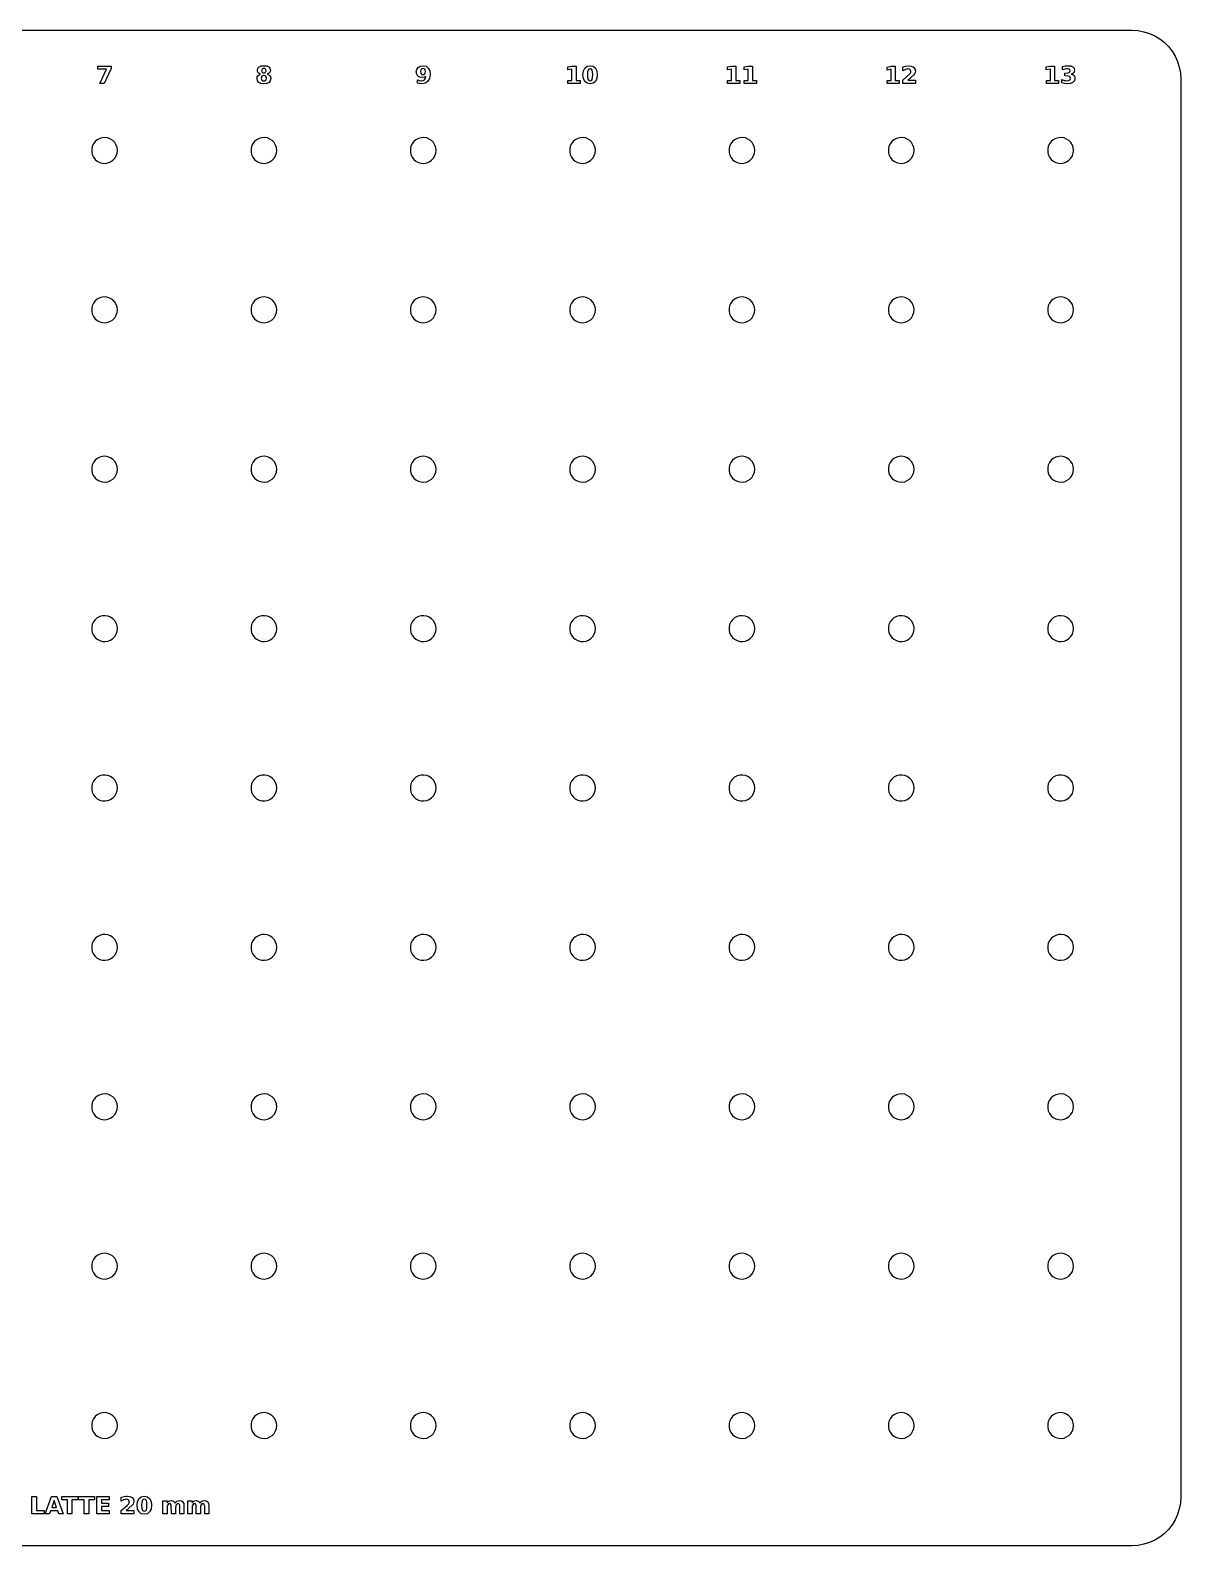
# Model space of a CAD drawing. Header units: millimetres. Extents: x -145 to 145, y -95 to 95.
# Drawn here: x 0.7 to 145.1, y -95.1 to 95.1 of the extents above; entities that cross this region are included whole.
import ezdxf

# ---------------------------------------------------------------- set-up
doc = ezdxf.new("R2010")
doc.units = ezdxf.units.MM
doc.layers.add('CUT', color=1, linetype='Continuous')
doc.layers.add('ENGRAVE', color=5, linetype='Continuous')

msp = doc.modelspace()

# ---------------------------------------------------------------- linework, layer by layer
at = {"layer": 'CUT'}
msp.add_lwpolyline([(-139.0023, 95.075), (139.0023, 95.075), (139.7323, 95.0308), (140.4539, 94.8986), (141.1543, 94.6804), (141.8233, 94.3793), (142.4511, 93.9997), (143.0286, 93.5473), (143.5473, 93.0286), (143.9997, 92.4511), (144.3793, 91.8233), (144.6804, 91.1543), (144.8986, 90.4539), (145.0308, 89.7323), (145.075, 89.0023), (145.075, -89.0023), (145.0308, -89.7323), (144.8986, -90.4539), (144.6804, -91.1543), (144.3793, -91.8233), (143.9997, -92.4511), (143.5473, -93.0286), (143.0286, -93.5473), (142.4511, -93.9997), (141.8233, -94.3793), (141.1543, -94.6804), (140.4539, -94.8986), (139.7323, -95.0308), (139.0023, -95.075), (-139.0023, -95.075)], dxfattribs=at)
for points in [[(11.2933, 79.0169), (11.4744, 79.3179), (11.5866, 79.6508), (11.6246, 80), (11.5866, 80.3492), (11.4744, 80.6821), (11.2933, 80.9831), (11.0517, 81.2382), (10.761, 81.4353), (10.4346, 81.5653), (10.088, 81.6222), (9.7372, 81.6032), (9.3987, 81.5092), (9.0883, 81.3446), (8.8206, 81.1172), (8.608, 80.8375), (8.4605, 80.5187), (8.385, 80.1756), (8.385, 79.8244), (8.4605, 79.4813), (8.608, 79.1625), (8.8206, 78.8828), (9.0883, 78.6554), (9.3987, 78.4908), (9.7372, 78.3968), (10.088, 78.3778), (10.4346, 78.4347), (10.761, 78.5647), (11.0517, 78.7618)], [(28.608, 79.1625), (28.8206, 78.8828), (29.0883, 78.6554), (29.3987, 78.4908), (29.7372, 78.3968), (30.088, 78.3778), (30.4346, 78.4347), (30.761, 78.5647), (31.0517, 78.7618), (31.2933, 79.0169), (31.4744, 79.3179), (31.5866, 79.6508), (31.6246, 80), (31.5866, 80.3492), (31.4744, 80.6821), (31.2933, 80.9831), (31.0517, 81.2382), (30.761, 81.4353), (30.4346, 81.5653), (30.088, 81.6222), (29.7372, 81.6032), (29.3987, 81.5092), (29.0883, 81.3446), (28.8206, 81.1172), (28.608, 80.8375), (28.4605, 80.5187), (28.385, 80.1756), (28.385, 79.8244), (28.4605, 79.4813)], [(49.7372, 81.6032), (49.3987, 81.5092), (49.0883, 81.3446), (48.8206, 81.1172), (48.608, 80.8375), (48.4605, 80.5187), (48.385, 80.1756), (48.385, 79.8244), (48.4605, 79.4813), (48.608, 79.1625), (48.8206, 78.8828), (49.0883, 78.6554), (49.3987, 78.4908), (49.7372, 78.3968), (50.088, 78.3778), (50.4346, 78.4347), (50.761, 78.5647), (51.0517, 78.7618), (51.2933, 79.0169), (51.4744, 79.3179), (51.5866, 79.6508), (51.6246, 80), (51.5866, 80.3492), (51.4744, 80.6821), (51.2933, 80.9831), (51.0517, 81.2382), (50.761, 81.4353), (50.4346, 81.5653), (50.088, 81.6222)], [(71.5866, 79.6508), (71.6246, 80), (71.5866, 80.3492), (71.4744, 80.6821), (71.2933, 80.9831), (71.0517, 81.2382), (70.761, 81.4353), (70.4346, 81.5653), (70.088, 81.6222), (69.7372, 81.6032), (69.3987, 81.5092), (69.0883, 81.3446), (68.8206, 81.1172), (68.608, 80.8375), (68.4605, 80.5187), (68.385, 80.1756), (68.385, 79.8244), (68.4605, 79.4813), (68.608, 79.1625), (68.8206, 78.8828), (69.0883, 78.6554), (69.3987, 78.4908), (69.7372, 78.3968), (70.088, 78.3778), (70.4346, 78.4347), (70.761, 78.5647), (71.0517, 78.7618), (71.2933, 79.0169), (71.4744, 79.3179)], [(89.0883, 78.6554), (89.3987, 78.4908), (89.7372, 78.3968), (90.088, 78.3778), (90.4346, 78.4347), (90.761, 78.5647), (91.0517, 78.7618), (91.2933, 79.0169), (91.4744, 79.3179), (91.5866, 79.6508), (91.6246, 80), (91.5866, 80.3492), (91.4744, 80.6821), (91.2933, 80.9831), (91.0517, 81.2382), (90.761, 81.4353), (90.4346, 81.5653), (90.088, 81.6222), (89.7372, 81.6032), (89.3987, 81.5092), (89.0883, 81.3446), (88.8206, 81.1172), (88.608, 80.8375), (88.4605, 80.5187), (88.385, 80.1756), (88.385, 79.8244), (88.4605, 79.4813), (88.608, 79.1625), (88.8206, 78.8828)], [(109.0883, 81.3446), (108.8206, 81.1172), (108.608, 80.8375), (108.4605, 80.5187), (108.385, 80.1756), (108.385, 79.8244), (108.4605, 79.4813), (108.608, 79.1625), (108.8206, 78.8828), (109.0883, 78.6554), (109.3987, 78.4908), (109.7372, 78.3968), (110.088, 78.3778), (110.4346, 78.4347), (110.761, 78.5647), (111.0517, 78.7618), (111.2933, 79.0169), (111.4744, 79.3179), (111.5866, 79.6508), (111.6246, 80), (111.5866, 80.3492), (111.4744, 80.6821), (111.2933, 80.9831), (111.0517, 81.2382), (110.761, 81.4353), (110.4346, 81.5653), (110.088, 81.6222), (109.7372, 81.6032), (109.3987, 81.5092)], [(131.5866, 80.3492), (131.4744, 80.6821), (131.2933, 80.9831), (131.0517, 81.2382), (130.761, 81.4353), (130.4346, 81.5653), (130.088, 81.6222), (129.7372, 81.6032), (129.3987, 81.5092), (129.0883, 81.3446), (128.8206, 81.1172), (128.608, 80.8375), (128.4605, 80.5187), (128.385, 80.1756), (128.385, 79.8244), (128.4605, 79.4813), (128.608, 79.1625), (128.8206, 78.8828), (129.0883, 78.6554), (129.3987, 78.4908), (129.7372, 78.3968), (130.088, 78.3778), (130.4346, 78.4347), (130.761, 78.5647), (131.0517, 78.7618), (131.2933, 79.0169), (131.4744, 79.3179), (131.5866, 79.6508), (131.6246, 80)], [(11.4744, 59.3179), (11.5866, 59.6508), (11.6246, 60), (11.5866, 60.3492), (11.4744, 60.6821), (11.2933, 60.9831), (11.0517, 61.2382), (10.761, 61.4353), (10.4346, 61.5653), (10.088, 61.6222), (9.7372, 61.6032), (9.3987, 61.5092), (9.0883, 61.3446), (8.8206, 61.1172), (8.608, 60.8375), (8.4605, 60.5187), (8.385, 60.1756), (8.385, 59.8244), (8.4605, 59.4813), (8.608, 59.1625), (8.8206, 58.8828), (9.0883, 58.6554), (9.3987, 58.4908), (9.7372, 58.3968), (10.088, 58.3778), (10.4346, 58.4347), (10.761, 58.5647), (11.0517, 58.7618), (11.2933, 59.0169)], [(28.8206, 58.8828), (29.0883, 58.6554), (29.3987, 58.4908), (29.7372, 58.3968), (30.088, 58.3778), (30.4346, 58.4347), (30.761, 58.5647), (31.0517, 58.7618), (31.2933, 59.0169), (31.4744, 59.3179), (31.5866, 59.6508), (31.6246, 60), (31.5866, 60.3492), (31.4744, 60.6821), (31.2933, 60.9831), (31.0517, 61.2382), (30.761, 61.4353), (30.4346, 61.5653), (30.088, 61.6222), (29.7372, 61.6032), (29.3987, 61.5092), (29.0883, 61.3446), (28.8206, 61.1172), (28.608, 60.8375), (28.4605, 60.5187), (28.385, 60.1756), (28.385, 59.8244), (28.4605, 59.4813), (28.608, 59.1625)], [(49.3987, 61.5092), (49.0883, 61.3446), (48.8206, 61.1172), (48.608, 60.8375), (48.4605, 60.5187), (48.385, 60.1756), (48.385, 59.8244), (48.4605, 59.4813), (48.608, 59.1625), (48.8206, 58.8828), (49.0883, 58.6554), (49.3987, 58.4908), (49.7372, 58.3968), (50.088, 58.3778), (50.4346, 58.4347), (50.761, 58.5647), (51.0517, 58.7618), (51.2933, 59.0169), (51.4744, 59.3179), (51.5866, 59.6508), (51.6246, 60), (51.5866, 60.3492), (51.4744, 60.6821), (51.2933, 60.9831), (51.0517, 61.2382), (50.761, 61.4353), (50.4346, 61.5653), (50.088, 61.6222), (49.7372, 61.6032)], [(71.6246, 60), (71.5866, 60.3492), (71.4744, 60.6821), (71.2933, 60.9831), (71.0517, 61.2382), (70.761, 61.4353), (70.4346, 61.5653), (70.088, 61.6222), (69.7372, 61.6032), (69.3987, 61.5092), (69.0883, 61.3446), (68.8206, 61.1172), (68.608, 60.8375), (68.4605, 60.5187), (68.385, 60.1756), (68.385, 59.8244), (68.4605, 59.4813), (68.608, 59.1625), (68.8206, 58.8828), (69.0883, 58.6554), (69.3987, 58.4908), (69.7372, 58.3968), (70.088, 58.3778), (70.4346, 58.4347), (70.761, 58.5647), (71.0517, 58.7618), (71.2933, 59.0169), (71.4744, 59.3179), (71.5866, 59.6508)], [(89.3987, 58.4908), (89.7372, 58.3968), (90.088, 58.3778), (90.4346, 58.4347), (90.761, 58.5647), (91.0517, 58.7618), (91.2933, 59.0169), (91.4744, 59.3179), (91.5866, 59.6508), (91.6246, 60), (91.5866, 60.3492), (91.4744, 60.6821), (91.2933, 60.9831), (91.0517, 61.2382), (90.761, 61.4353), (90.4346, 61.5653), (90.088, 61.6222), (89.7372, 61.6032), (89.3987, 61.5092), (89.0883, 61.3446), (88.8206, 61.1172), (88.608, 60.8375), (88.4605, 60.5187), (88.385, 60.1756), (88.385, 59.8244), (88.4605, 59.4813), (88.608, 59.1625), (88.8206, 58.8828), (89.0883, 58.6554)], [(108.8206, 61.1172), (108.608, 60.8375), (108.4605, 60.5187), (108.385, 60.1756), (108.385, 59.8244), (108.4605, 59.4813), (108.608, 59.1625), (108.8206, 58.8828), (109.0883, 58.6554), (109.3987, 58.4908), (109.7372, 58.3968), (110.088, 58.3778), (110.4346, 58.4347), (110.761, 58.5647), (111.0517, 58.7618), (111.2933, 59.0169), (111.4744, 59.3179), (111.5866, 59.6508), (111.6246, 60), (111.5866, 60.3492), (111.4744, 60.6821), (111.2933, 60.9831), (111.0517, 61.2382), (110.761, 61.4353), (110.4346, 61.5653), (110.088, 61.6222), (109.7372, 61.6032), (109.3987, 61.5092), (109.0883, 61.3446)], [(131.4744, 60.6821), (131.2933, 60.9831), (131.0517, 61.2382), (130.761, 61.4353), (130.4346, 61.5653), (130.088, 61.6222), (129.7372, 61.6032), (129.3987, 61.5092), (129.0883, 61.3446), (128.8206, 61.1172), (128.608, 60.8375), (128.4605, 60.5187), (128.385, 60.1756), (128.385, 59.8244), (128.4605, 59.4813), (128.608, 59.1625), (128.8206, 58.8828), (129.0883, 58.6554), (129.3987, 58.4908), (129.7372, 58.3968), (130.088, 58.3778), (130.4346, 58.4347), (130.761, 58.5647), (131.0517, 58.7618), (131.2933, 59.0169), (131.4744, 59.3179), (131.5866, 59.6508), (131.6246, 60), (131.5866, 60.3492)], [(11.5866, 39.6508), (11.6246, 40), (11.5866, 40.3492), (11.4744, 40.6821), (11.2933, 40.9831), (11.0517, 41.2382), (10.761, 41.4353), (10.4346, 41.5653), (10.088, 41.6222), (9.7372, 41.6032), (9.3987, 41.5092), (9.0883, 41.3446), (8.8206, 41.1172), (8.608, 40.8375), (8.4605, 40.5187), (8.385, 40.1756), (8.385, 39.8244), (8.4605, 39.4813), (8.608, 39.1625), (8.8206, 38.8828), (9.0883, 38.6554), (9.3987, 38.4908), (9.7372, 38.3968), (10.088, 38.3778), (10.4346, 38.4347), (10.761, 38.5647), (11.0517, 38.7618), (11.2933, 39.0169), (11.4744, 39.3179)], [(29.0883, 38.6554), (29.3987, 38.4908), (29.7372, 38.3968), (30.088, 38.3778), (30.4346, 38.4347), (30.761, 38.5647), (31.0517, 38.7618), (31.2933, 39.0169), (31.4744, 39.3179), (31.5866, 39.6508), (31.6246, 40), (31.5866, 40.3492), (31.4744, 40.6821), (31.2933, 40.9831), (31.0517, 41.2382), (30.761, 41.4353), (30.4346, 41.5653), (30.088, 41.6222), (29.7372, 41.6032), (29.3987, 41.5092), (29.0883, 41.3446), (28.8206, 41.1172), (28.608, 40.8375), (28.4605, 40.5187), (28.385, 40.1756), (28.385, 39.8244), (28.4605, 39.4813), (28.608, 39.1625), (28.8206, 38.8828)], [(49.0883, 41.3446), (48.8206, 41.1172), (48.608, 40.8375), (48.4605, 40.5187), (48.385, 40.1756), (48.385, 39.8244), (48.4605, 39.4813), (48.608, 39.1625), (48.8206, 38.8828), (49.0883, 38.6554), (49.3987, 38.4908), (49.7372, 38.3968), (50.088, 38.3778), (50.4346, 38.4347), (50.761, 38.5647), (51.0517, 38.7618), (51.2933, 39.0169), (51.4744, 39.3179), (51.5866, 39.6508), (51.6246, 40), (51.5866, 40.3492), (51.4744, 40.6821), (51.2933, 40.9831), (51.0517, 41.2382), (50.761, 41.4353), (50.4346, 41.5653), (50.088, 41.6222), (49.7372, 41.6032), (49.3987, 41.5092)], [(71.5866, 40.3492), (71.4744, 40.6821), (71.2933, 40.9831), (71.0517, 41.2382), (70.761, 41.4353), (70.4346, 41.5653), (70.088, 41.6222), (69.7372, 41.6032), (69.3987, 41.5092), (69.0883, 41.3446), (68.8206, 41.1172), (68.608, 40.8375), (68.4605, 40.5187), (68.385, 40.1756), (68.385, 39.8244), (68.4605, 39.4813), (68.608, 39.1625), (68.8206, 38.8828), (69.0883, 38.6554), (69.3987, 38.4908), (69.7372, 38.3968), (70.088, 38.3778), (70.4346, 38.4347), (70.761, 38.5647), (71.0517, 38.7618), (71.2933, 39.0169), (71.4744, 39.3179), (71.5866, 39.6508), (71.6246, 40)], [(89.7372, 38.3968), (90.088, 38.3778), (90.4346, 38.4347), (90.761, 38.5647), (91.0517, 38.7618), (91.2933, 39.0169), (91.4744, 39.3179), (91.5866, 39.6508), (91.6246, 40), (91.5866, 40.3492), (91.4744, 40.6821), (91.2933, 40.9831), (91.0517, 41.2382), (90.761, 41.4353), (90.4346, 41.5653), (90.088, 41.6222), (89.7372, 41.6032), (89.3987, 41.5092), (89.0883, 41.3446), (88.8206, 41.1172), (88.608, 40.8375), (88.4605, 40.5187), (88.385, 40.1756), (88.385, 39.8244), (88.4605, 39.4813), (88.608, 39.1625), (88.8206, 38.8828), (89.0883, 38.6554), (89.3987, 38.4908)], [(108.608, 40.8375), (108.4605, 40.5187), (108.385, 40.1756), (108.385, 39.8244), (108.4605, 39.4813), (108.608, 39.1625), (108.8206, 38.8828), (109.0883, 38.6554), (109.3987, 38.4908), (109.7372, 38.3968), (110.088, 38.3778), (110.4346, 38.4347), (110.761, 38.5647), (111.0517, 38.7618), (111.2933, 39.0169), (111.4744, 39.3179), (111.5866, 39.6508), (111.6246, 40), (111.5866, 40.3492), (111.4744, 40.6821), (111.2933, 40.9831), (111.0517, 41.2382), (110.761, 41.4353), (110.4346, 41.5653), (110.088, 41.6222), (109.7372, 41.6032), (109.3987, 41.5092), (109.0883, 41.3446), (108.8206, 41.1172)], [(131.2933, 40.9831), (131.0517, 41.2382), (130.761, 41.4353), (130.4346, 41.5653), (130.088, 41.6222), (129.7372, 41.6032), (129.3987, 41.5092), (129.0883, 41.3446), (128.8206, 41.1172), (128.608, 40.8375), (128.4605, 40.5187), (128.385, 40.1756), (128.385, 39.8244), (128.4605, 39.4813), (128.608, 39.1625), (128.8206, 38.8828), (129.0883, 38.6554), (129.3987, 38.4908), (129.7372, 38.3968), (130.088, 38.3778), (130.4346, 38.4347), (130.761, 38.5647), (131.0517, 38.7618), (131.2933, 39.0169), (131.4744, 39.3179), (131.5866, 39.6508), (131.6246, 40), (131.5866, 40.3492), (131.4744, 40.6821)], [(11.6246, 20), (11.5866, 20.3492), (11.4744, 20.6821), (11.2933, 20.9831), (11.0517, 21.2382), (10.761, 21.4353), (10.4346, 21.5653), (10.088, 21.6222), (9.7372, 21.6032), (9.3987, 21.5092), (9.0883, 21.3446), (8.8206, 21.1172), (8.608, 20.8375), (8.4605, 20.5187), (8.385, 20.1756), (8.385, 19.8244), (8.4605, 19.4813), (8.608, 19.1625), (8.8206, 18.8828), (9.0883, 18.6554), (9.3987, 18.4908), (9.7372, 18.3968), (10.088, 18.3778), (10.4346, 18.4347), (10.761, 18.5647), (11.0517, 18.7618), (11.2933, 19.0169), (11.4744, 19.3179), (11.5866, 19.6508)], [(29.3987, 18.4908), (29.7372, 18.3968), (30.088, 18.3778), (30.4346, 18.4347), (30.761, 18.5647), (31.0517, 18.7618), (31.2933, 19.0169), (31.4744, 19.3179), (31.5866, 19.6508), (31.6246, 20), (31.5866, 20.3492), (31.4744, 20.6821), (31.2933, 20.9831), (31.0517, 21.2382), (30.761, 21.4353), (30.4346, 21.5653), (30.088, 21.6222), (29.7372, 21.6032), (29.3987, 21.5092), (29.0883, 21.3446), (28.8206, 21.1172), (28.608, 20.8375), (28.4605, 20.5187), (28.385, 20.1756), (28.385, 19.8244), (28.4605, 19.4813), (28.608, 19.1625), (28.8206, 18.8828), (29.0883, 18.6554)], [(48.8206, 21.1172), (48.608, 20.8375), (48.4605, 20.5187), (48.385, 20.1756), (48.385, 19.8244), (48.4605, 19.4813), (48.608, 19.1625), (48.8206, 18.8828), (49.0883, 18.6554), (49.3987, 18.4908), (49.7372, 18.3968), (50.088, 18.3778), (50.4346, 18.4347), (50.761, 18.5647), (51.0517, 18.7618), (51.2933, 19.0169), (51.4744, 19.3179), (51.5866, 19.6508), (51.6246, 20), (51.5866, 20.3492), (51.4744, 20.6821), (51.2933, 20.9831), (51.0517, 21.2382), (50.761, 21.4353), (50.4346, 21.5653), (50.088, 21.6222), (49.7372, 21.6032), (49.3987, 21.5092), (49.0883, 21.3446)], [(71.4744, 20.6821), (71.2933, 20.9831), (71.0517, 21.2382), (70.761, 21.4353), (70.4346, 21.5653), (70.088, 21.6222), (69.7372, 21.6032), (69.3987, 21.5092), (69.0883, 21.3446), (68.8206, 21.1172), (68.608, 20.8375), (68.4605, 20.5187), (68.385, 20.1756), (68.385, 19.8244), (68.4605, 19.4813), (68.608, 19.1625), (68.8206, 18.8828), (69.0883, 18.6554), (69.3987, 18.4908), (69.7372, 18.3968), (70.088, 18.3778), (70.4346, 18.4347), (70.761, 18.5647), (71.0517, 18.7618), (71.2933, 19.0169), (71.4744, 19.3179), (71.5866, 19.6508), (71.6246, 20), (71.5866, 20.3492)], [(90.088, 18.3778), (90.4346, 18.4347), (90.761, 18.5647), (91.0517, 18.7618), (91.2933, 19.0169), (91.4744, 19.3179), (91.5866, 19.6508), (91.6246, 20), (91.5866, 20.3492), (91.4744, 20.6821), (91.2933, 20.9831), (91.0517, 21.2382), (90.761, 21.4353), (90.4346, 21.5653), (90.088, 21.6222), (89.7372, 21.6032), (89.3987, 21.5092), (89.0883, 21.3446), (88.8206, 21.1172), (88.608, 20.8375), (88.4605, 20.5187), (88.385, 20.1756), (88.385, 19.8244), (88.4605, 19.4813), (88.608, 19.1625), (88.8206, 18.8828), (89.0883, 18.6554), (89.3987, 18.4908), (89.7372, 18.3968)], [(108.4605, 20.5187), (108.385, 20.1756), (108.385, 19.8244), (108.4605, 19.4813), (108.608, 19.1625), (108.8206, 18.8828), (109.0883, 18.6554), (109.3987, 18.4908), (109.7372, 18.3968), (110.088, 18.3778), (110.4346, 18.4347), (110.761, 18.5647), (111.0517, 18.7618), (111.2933, 19.0169), (111.4744, 19.3179), (111.5866, 19.6508), (111.6246, 20), (111.5866, 20.3492), (111.4744, 20.6821), (111.2933, 20.9831), (111.0517, 21.2382), (110.761, 21.4353), (110.4346, 21.5653), (110.088, 21.6222), (109.7372, 21.6032), (109.3987, 21.5092), (109.0883, 21.3446), (108.8206, 21.1172), (108.608, 20.8375)], [(131.0517, 21.2382), (130.761, 21.4353), (130.4346, 21.5653), (130.088, 21.6222), (129.7372, 21.6032), (129.3987, 21.5092), (129.0883, 21.3446), (128.8206, 21.1172), (128.608, 20.8375), (128.4605, 20.5187), (128.385, 20.1756), (128.385, 19.8244), (128.4605, 19.4813), (128.608, 19.1625), (128.8206, 18.8828), (129.0883, 18.6554), (129.3987, 18.4908), (129.7372, 18.3968), (130.088, 18.3778), (130.4346, 18.4347), (130.761, 18.5647), (131.0517, 18.7618), (131.2933, 19.0169), (131.4744, 19.3179), (131.5866, 19.6508), (131.6246, 20), (131.5866, 20.3492), (131.4744, 20.6821), (131.2933, 20.9831)], [(11.5866, 0.3492), (11.4744, 0.6821), (11.2933, 0.9831), (11.0517, 1.2382), (10.761, 1.4353), (10.4346, 1.5653), (10.088, 1.6222), (9.7372, 1.6032), (9.3987, 1.5092), (9.0883, 1.3446), (8.8206, 1.1172), (8.608, 0.8375), (8.4605, 0.5187), (8.385, 0.1756), (8.385, -0.1756), (8.4605, -0.5187), (8.608, -0.8375), (8.8206, -1.1172), (9.0883, -1.3446), (9.3987, -1.5092), (9.7372, -1.6032), (10.088, -1.6222), (10.4346, -1.5653), (10.761, -1.4353), (11.0517, -1.2382), (11.2933, -0.9831), (11.4744, -0.6821), (11.5866, -0.3492), (11.6246, 0)], [(29.7372, -1.6032), (30.088, -1.6222), (30.4346, -1.5653), (30.761, -1.4353), (31.0517, -1.2382), (31.2933, -0.9831), (31.4744, -0.6821), (31.5866, -0.3492), (31.6246, 0), (31.5866, 0.3492), (31.4744, 0.6821), (31.2933, 0.9831), (31.0517, 1.2382), (30.761, 1.4353), (30.4346, 1.5653), (30.088, 1.6222), (29.7372, 1.6032), (29.3987, 1.5092), (29.0883, 1.3446), (28.8206, 1.1172), (28.608, 0.8375), (28.4605, 0.5187), (28.385, 0.1756), (28.385, -0.1756), (28.4605, -0.5187), (28.608, -0.8375), (28.8206, -1.1172), (29.0883, -1.3446), (29.3987, -1.5092)], [(48.608, 0.8375), (48.4605, 0.5187), (48.385, 0.1756), (48.385, -0.1756), (48.4605, -0.5187), (48.608, -0.8375), (48.8206, -1.1172), (49.0883, -1.3446), (49.3987, -1.5092), (49.7372, -1.6032), (50.088, -1.6222), (50.4346, -1.5653), (50.761, -1.4353), (51.0517, -1.2382), (51.2933, -0.9831), (51.4744, -0.6821), (51.5866, -0.3492), (51.6246, 0), (51.5866, 0.3492), (51.4744, 0.6821), (51.2933, 0.9831), (51.0517, 1.2382), (50.761, 1.4353), (50.4346, 1.5653), (50.088, 1.6222), (49.7372, 1.6032), (49.3987, 1.5092), (49.0883, 1.3446), (48.8206, 1.1172)], [(71.2933, 0.9831), (71.0517, 1.2382), (70.761, 1.4353), (70.4346, 1.5653), (70.088, 1.6222), (69.7372, 1.6032), (69.3987, 1.5092), (69.0883, 1.3446), (68.8206, 1.1172), (68.608, 0.8375), (68.4605, 0.5187), (68.385, 0.1756), (68.385, -0.1756), (68.4605, -0.5187), (68.608, -0.8375), (68.8206, -1.1172), (69.0883, -1.3446), (69.3987, -1.5092), (69.7372, -1.6032), (70.088, -1.6222), (70.4346, -1.5653), (70.761, -1.4353), (71.0517, -1.2382), (71.2933, -0.9831), (71.4744, -0.6821), (71.5866, -0.3492), (71.6246, 0), (71.5866, 0.3492), (71.4744, 0.6821)], [(90.4346, -1.5653), (90.761, -1.4353), (91.0517, -1.2382), (91.2933, -0.9831), (91.4744, -0.6821), (91.5866, -0.3492), (91.6246, 0), (91.5866, 0.3492), (91.4744, 0.6821), (91.2933, 0.9831), (91.0517, 1.2382), (90.761, 1.4353), (90.4346, 1.5653), (90.088, 1.6222), (89.7372, 1.6032), (89.3987, 1.5092), (89.0883, 1.3446), (88.8206, 1.1172), (88.608, 0.8375), (88.4605, 0.5187), (88.385, 0.1756), (88.385, -0.1756), (88.4605, -0.5187), (88.608, -0.8375), (88.8206, -1.1172), (89.0883, -1.3446), (89.3987, -1.5092), (89.7372, -1.6032), (90.088, -1.6222)], [(108.385, 0.1756), (108.385, -0.1756), (108.4605, -0.5187), (108.608, -0.8375), (108.8206, -1.1172), (109.0883, -1.3446), (109.3987, -1.5092), (109.7372, -1.6032), (110.088, -1.6222), (110.4346, -1.5653), (110.761, -1.4353), (111.0517, -1.2382), (111.2933, -0.9831), (111.4744, -0.6821), (111.5866, -0.3492), (111.6246, 0), (111.5866, 0.3492), (111.4744, 0.6821), (111.2933, 0.9831), (111.0517, 1.2382), (110.761, 1.4353), (110.4346, 1.5653), (110.088, 1.6222), (109.7372, 1.6032), (109.3987, 1.5092), (109.0883, 1.3446), (108.8206, 1.1172), (108.608, 0.8375), (108.4605, 0.5187)], [(130.761, 1.4353), (130.4346, 1.5653), (130.088, 1.6222), (129.7372, 1.6032), (129.3987, 1.5092), (129.0883, 1.3446), (128.8206, 1.1172), (128.608, 0.8375), (128.4605, 0.5187), (128.385, 0.1756), (128.385, -0.1756), (128.4605, -0.5187), (128.608, -0.8375), (128.8206, -1.1172), (129.0883, -1.3446), (129.3987, -1.5092), (129.7372, -1.6032), (130.088, -1.6222), (130.4346, -1.5653), (130.761, -1.4353), (131.0517, -1.2382), (131.2933, -0.9831), (131.4744, -0.6821), (131.5866, -0.3492), (131.6246, 0), (131.5866, 0.3492), (131.4744, 0.6821), (131.2933, 0.9831), (131.0517, 1.2382)], [(11.4744, -19.3179), (11.2933, -19.0169), (11.0517, -18.7618), (10.761, -18.5647), (10.4346, -18.4347), (10.088, -18.3778), (9.7372, -18.3968), (9.3987, -18.4908), (9.0883, -18.6554), (8.8206, -18.8828), (8.608, -19.1625), (8.4605, -19.4813), (8.385, -19.8244), (8.385, -20.1756), (8.4605, -20.5187), (8.608, -20.8375), (8.8206, -21.1172), (9.0883, -21.3446), (9.3987, -21.5092), (9.7372, -21.6032), (10.088, -21.6222), (10.4346, -21.5653), (10.761, -21.4353), (11.0517, -21.2382), (11.2933, -20.9831), (11.4744, -20.6821), (11.5866, -20.3492), (11.6246, -20), (11.5866, -19.6508)], [(30.088, -21.6222), (30.4346, -21.5653), (30.761, -21.4353), (31.0517, -21.2382), (31.2933, -20.9831), (31.4744, -20.6821), (31.5866, -20.3492), (31.6246, -20), (31.5866, -19.6508), (31.4744, -19.3179), (31.2933, -19.0169), (31.0517, -18.7618), (30.761, -18.5647), (30.4346, -18.4347), (30.088, -18.3778), (29.7372, -18.3968), (29.3987, -18.4908), (29.0883, -18.6554), (28.8206, -18.8828), (28.608, -19.1625), (28.4605, -19.4813), (28.385, -19.8244), (28.385, -20.1756), (28.4605, -20.5187), (28.608, -20.8375), (28.8206, -21.1172), (29.0883, -21.3446), (29.3987, -21.5092), (29.7372, -21.6032)], [(48.4605, -19.4813), (48.385, -19.8244), (48.385, -20.1756), (48.4605, -20.5187), (48.608, -20.8375), (48.8206, -21.1172), (49.0883, -21.3446), (49.3987, -21.5092), (49.7372, -21.6032), (50.088, -21.6222), (50.4346, -21.5653), (50.761, -21.4353), (51.0517, -21.2382), (51.2933, -20.9831), (51.4744, -20.6821), (51.5866, -20.3492), (51.6246, -20), (51.5866, -19.6508), (51.4744, -19.3179), (51.2933, -19.0169), (51.0517, -18.7618), (50.761, -18.5647), (50.4346, -18.4347), (50.088, -18.3778), (49.7372, -18.3968), (49.3987, -18.4908), (49.0883, -18.6554), (48.8206, -18.8828), (48.608, -19.1625)], [(71.0517, -18.7618), (70.761, -18.5647), (70.4346, -18.4347), (70.088, -18.3778), (69.7372, -18.3968), (69.3987, -18.4908), (69.0883, -18.6554), (68.8206, -18.8828), (68.608, -19.1625), (68.4605, -19.4813), (68.385, -19.8244), (68.385, -20.1756), (68.4605, -20.5187), (68.608, -20.8375), (68.8206, -21.1172), (69.0883, -21.3446), (69.3987, -21.5092), (69.7372, -21.6032), (70.088, -21.6222), (70.4346, -21.5653), (70.761, -21.4353), (71.0517, -21.2382), (71.2933, -20.9831), (71.4744, -20.6821), (71.5866, -20.3492), (71.6246, -20), (71.5866, -19.6508), (71.4744, -19.3179), (71.2933, -19.0169)], [(90.761, -21.4353), (91.0517, -21.2382), (91.2933, -20.9831), (91.4744, -20.6821), (91.5866, -20.3492), (91.6246, -20), (91.5866, -19.6508), (91.4744, -19.3179), (91.2933, -19.0169), (91.0517, -18.7618), (90.761, -18.5647), (90.4346, -18.4347), (90.088, -18.3778), (89.7372, -18.3968), (89.3987, -18.4908), (89.0883, -18.6554), (88.8206, -18.8828), (88.608, -19.1625), (88.4605, -19.4813), (88.385, -19.8244), (88.385, -20.1756), (88.4605, -20.5187), (88.608, -20.8375), (88.8206, -21.1172), (89.0883, -21.3446), (89.3987, -21.5092), (89.7372, -21.6032), (90.088, -21.6222), (90.4346, -21.5653)], [(108.385, -20.1756), (108.4605, -20.5187), (108.608, -20.8375), (108.8206, -21.1172), (109.0883, -21.3446), (109.3987, -21.5092), (109.7372, -21.6032), (110.088, -21.6222), (110.4346, -21.5653), (110.761, -21.4353), (111.0517, -21.2382), (111.2933, -20.9831), (111.4744, -20.6821), (111.5866, -20.3492), (111.6246, -20), (111.5866, -19.6508), (111.4744, -19.3179), (111.2933, -19.0169), (111.0517, -18.7618), (110.761, -18.5647), (110.4346, -18.4347), (110.088, -18.3778), (109.7372, -18.3968), (109.3987, -18.4908), (109.0883, -18.6554), (108.8206, -18.8828), (108.608, -19.1625), (108.4605, -19.4813), (108.385, -19.8244)], [(130.4346, -18.4347), (130.088, -18.3778), (129.7372, -18.3968), (129.3987, -18.4908), (129.0883, -18.6554), (128.8206, -18.8828), (128.608, -19.1625), (128.4605, -19.4813), (128.385, -19.8244), (128.385, -20.1756), (128.4605, -20.5187), (128.608, -20.8375), (128.8206, -21.1172), (129.0883, -21.3446), (129.3987, -21.5092), (129.7372, -21.6032), (130.088, -21.6222), (130.4346, -21.5653), (130.761, -21.4353), (131.0517, -21.2382), (131.2933, -20.9831), (131.4744, -20.6821), (131.5866, -20.3492), (131.6246, -20), (131.5866, -19.6508), (131.4744, -19.3179), (131.2933, -19.0169), (131.0517, -18.7618), (130.761, -18.5647)], [(11.2933, -39.0169), (11.0517, -38.7618), (10.761, -38.5647), (10.4346, -38.4347), (10.088, -38.3778), (9.7372, -38.3968), (9.3987, -38.4908), (9.0883, -38.6554), (8.8206, -38.8828), (8.608, -39.1625), (8.4605, -39.4813), (8.385, -39.8244), (8.385, -40.1756), (8.4605, -40.5187), (8.608, -40.8375), (8.8206, -41.1172), (9.0883, -41.3446), (9.3987, -41.5092), (9.7372, -41.6032), (10.088, -41.6222), (10.4346, -41.5653), (10.761, -41.4353), (11.0517, -41.2382), (11.2933, -40.9831), (11.4744, -40.6821), (11.5866, -40.3492), (11.6246, -40), (11.5866, -39.6508), (11.4744, -39.3179)], [(30.4346, -41.5653), (30.761, -41.4353), (31.0517, -41.2382), (31.2933, -40.9831), (31.4744, -40.6821), (31.5866, -40.3492), (31.6246, -40), (31.5866, -39.6508), (31.4744, -39.3179), (31.2933, -39.0169), (31.0517, -38.7618), (30.761, -38.5647), (30.4346, -38.4347), (30.088, -38.3778), (29.7372, -38.3968), (29.3987, -38.4908), (29.0883, -38.6554), (28.8206, -38.8828), (28.608, -39.1625), (28.4605, -39.4813), (28.385, -39.8244), (28.385, -40.1756), (28.4605, -40.5187), (28.608, -40.8375), (28.8206, -41.1172), (29.0883, -41.3446), (29.3987, -41.5092), (29.7372, -41.6032), (30.088, -41.6222)], [(48.385, -39.8244), (48.385, -40.1756), (48.4605, -40.5187), (48.608, -40.8375), (48.8206, -41.1172), (49.0883, -41.3446), (49.3987, -41.5092), (49.7372, -41.6032), (50.088, -41.6222), (50.4346, -41.5653), (50.761, -41.4353), (51.0517, -41.2382), (51.2933, -40.9831), (51.4744, -40.6821), (51.5866, -40.3492), (51.6246, -40), (51.5866, -39.6508), (51.4744, -39.3179), (51.2933, -39.0169), (51.0517, -38.7618), (50.761, -38.5647), (50.4346, -38.4347), (50.088, -38.3778), (49.7372, -38.3968), (49.3987, -38.4908), (49.0883, -38.6554), (48.8206, -38.8828), (48.608, -39.1625), (48.4605, -39.4813)], [(70.761, -38.5647), (70.4346, -38.4347), (70.088, -38.3778), (69.7372, -38.3968), (69.3987, -38.4908), (69.0883, -38.6554), (68.8206, -38.8828), (68.608, -39.1625), (68.4605, -39.4813), (68.385, -39.8244), (68.385, -40.1756), (68.4605, -40.5187), (68.608, -40.8375), (68.8206, -41.1172), (69.0883, -41.3446), (69.3987, -41.5092), (69.7372, -41.6032), (70.088, -41.6222), (70.4346, -41.5653), (70.761, -41.4353), (71.0517, -41.2382), (71.2933, -40.9831), (71.4744, -40.6821), (71.5866, -40.3492), (71.6246, -40), (71.5866, -39.6508), (71.4744, -39.3179), (71.2933, -39.0169), (71.0517, -38.7618)], [(91.0517, -41.2382), (91.2933, -40.9831), (91.4744, -40.6821), (91.5866, -40.3492), (91.6246, -40), (91.5866, -39.6508), (91.4744, -39.3179), (91.2933, -39.0169), (91.0517, -38.7618), (90.761, -38.5647), (90.4346, -38.4347), (90.088, -38.3778), (89.7372, -38.3968), (89.3987, -38.4908), (89.0883, -38.6554), (88.8206, -38.8828), (88.608, -39.1625), (88.4605, -39.4813), (88.385, -39.8244), (88.385, -40.1756), (88.4605, -40.5187), (88.608, -40.8375), (88.8206, -41.1172), (89.0883, -41.3446), (89.3987, -41.5092), (89.7372, -41.6032), (90.088, -41.6222), (90.4346, -41.5653), (90.761, -41.4353)], [(108.4605, -40.5187), (108.608, -40.8375), (108.8206, -41.1172), (109.0883, -41.3446), (109.3987, -41.5092), (109.7372, -41.6032), (110.088, -41.6222), (110.4346, -41.5653), (110.761, -41.4353), (111.0517, -41.2382), (111.2933, -40.9831), (111.4744, -40.6821), (111.5866, -40.3492), (111.6246, -40), (111.5866, -39.6508), (111.4744, -39.3179), (111.2933, -39.0169), (111.0517, -38.7618), (110.761, -38.5647), (110.4346, -38.4347), (110.088, -38.3778), (109.7372, -38.3968), (109.3987, -38.4908), (109.0883, -38.6554), (108.8206, -38.8828), (108.608, -39.1625), (108.4605, -39.4813), (108.385, -39.8244), (108.385, -40.1756)], [(130.088, -38.3778), (129.7372, -38.3968), (129.3987, -38.4908), (129.0883, -38.6554), (128.8206, -38.8828), (128.608, -39.1625), (128.4605, -39.4813), (128.385, -39.8244), (128.385, -40.1756), (128.4605, -40.5187), (128.608, -40.8375), (128.8206, -41.1172), (129.0883, -41.3446), (129.3987, -41.5092), (129.7372, -41.6032), (130.088, -41.6222), (130.4346, -41.5653), (130.761, -41.4353), (131.0517, -41.2382), (131.2933, -40.9831), (131.4744, -40.6821), (131.5866, -40.3492), (131.6246, -40), (131.5866, -39.6508), (131.4744, -39.3179), (131.2933, -39.0169), (131.0517, -38.7618), (130.761, -38.5647), (130.4346, -38.4347)], [(11.0517, -58.7618), (10.761, -58.5647), (10.4346, -58.4347), (10.088, -58.3778), (9.7372, -58.3968), (9.3987, -58.4908), (9.0883, -58.6554), (8.8206, -58.8828), (8.608, -59.1625), (8.4605, -59.4813), (8.385, -59.8244), (8.385, -60.1756), (8.4605, -60.5187), (8.608, -60.8375), (8.8206, -61.1172), (9.0883, -61.3446), (9.3987, -61.5092), (9.7372, -61.6032), (10.088, -61.6222), (10.4346, -61.5653), (10.761, -61.4353), (11.0517, -61.2382), (11.2933, -60.9831), (11.4744, -60.6821), (11.5866, -60.3492), (11.6246, -60), (11.5866, -59.6508), (11.4744, -59.3179), (11.2933, -59.0169)], [(30.761, -61.4353), (31.0517, -61.2382), (31.2933, -60.9831), (31.4744, -60.6821), (31.5866, -60.3492), (31.6246, -60), (31.5866, -59.6508), (31.4744, -59.3179), (31.2933, -59.0169), (31.0517, -58.7618), (30.761, -58.5647), (30.4346, -58.4347), (30.088, -58.3778), (29.7372, -58.3968), (29.3987, -58.4908), (29.0883, -58.6554), (28.8206, -58.8828), (28.608, -59.1625), (28.4605, -59.4813), (28.385, -59.8244), (28.385, -60.1756), (28.4605, -60.5187), (28.608, -60.8375), (28.8206, -61.1172), (29.0883, -61.3446), (29.3987, -61.5092), (29.7372, -61.6032), (30.088, -61.6222), (30.4346, -61.5653)], [(48.385, -60.1756), (48.4605, -60.5187), (48.608, -60.8375), (48.8206, -61.1172), (49.0883, -61.3446), (49.3987, -61.5092), (49.7372, -61.6032), (50.088, -61.6222), (50.4346, -61.5653), (50.761, -61.4353), (51.0517, -61.2382), (51.2933, -60.9831), (51.4744, -60.6821), (51.5866, -60.3492), (51.6246, -60), (51.5866, -59.6508), (51.4744, -59.3179), (51.2933, -59.0169), (51.0517, -58.7618), (50.761, -58.5647), (50.4346, -58.4347), (50.088, -58.3778), (49.7372, -58.3968), (49.3987, -58.4908), (49.0883, -58.6554), (48.8206, -58.8828), (48.608, -59.1625), (48.4605, -59.4813), (48.385, -59.8244)], [(70.4346, -58.4347), (70.088, -58.3778), (69.7372, -58.3968), (69.3987, -58.4908), (69.0883, -58.6554), (68.8206, -58.8828), (68.608, -59.1625), (68.4605, -59.4813), (68.385, -59.8244), (68.385, -60.1756), (68.4605, -60.5187), (68.608, -60.8375), (68.8206, -61.1172), (69.0883, -61.3446), (69.3987, -61.5092), (69.7372, -61.6032), (70.088, -61.6222), (70.4346, -61.5653), (70.761, -61.4353), (71.0517, -61.2382), (71.2933, -60.9831), (71.4744, -60.6821), (71.5866, -60.3492), (71.6246, -60), (71.5866, -59.6508), (71.4744, -59.3179), (71.2933, -59.0169), (71.0517, -58.7618), (70.761, -58.5647)], [(91.2933, -60.9831), (91.4744, -60.6821), (91.5866, -60.3492), (91.6246, -60), (91.5866, -59.6508), (91.4744, -59.3179), (91.2933, -59.0169), (91.0517, -58.7618), (90.761, -58.5647), (90.4346, -58.4347), (90.088, -58.3778), (89.7372, -58.3968), (89.3987, -58.4908), (89.0883, -58.6554), (88.8206, -58.8828), (88.608, -59.1625), (88.4605, -59.4813), (88.385, -59.8244), (88.385, -60.1756), (88.4605, -60.5187), (88.608, -60.8375), (88.8206, -61.1172), (89.0883, -61.3446), (89.3987, -61.5092), (89.7372, -61.6032), (90.088, -61.6222), (90.4346, -61.5653), (90.761, -61.4353), (91.0517, -61.2382)], [(108.608, -60.8375), (108.8206, -61.1172), (109.0883, -61.3446), (109.3987, -61.5092), (109.7372, -61.6032), (110.088, -61.6222), (110.4346, -61.5653), (110.761, -61.4353), (111.0517, -61.2382), (111.2933, -60.9831), (111.4744, -60.6821), (111.5866, -60.3492), (111.6246, -60), (111.5866, -59.6508), (111.4744, -59.3179), (111.2933, -59.0169), (111.0517, -58.7618), (110.761, -58.5647), (110.4346, -58.4347), (110.088, -58.3778), (109.7372, -58.3968), (109.3987, -58.4908), (109.0883, -58.6554), (108.8206, -58.8828), (108.608, -59.1625), (108.4605, -59.4813), (108.385, -59.8244), (108.385, -60.1756), (108.4605, -60.5187)], [(129.7372, -58.3968), (129.3987, -58.4908), (129.0883, -58.6554), (128.8206, -58.8828), (128.608, -59.1625), (128.4605, -59.4813), (128.385, -59.8244), (128.385, -60.1756), (128.4605, -60.5187), (128.608, -60.8375), (128.8206, -61.1172), (129.0883, -61.3446), (129.3987, -61.5092), (129.7372, -61.6032), (130.088, -61.6222), (130.4346, -61.5653), (130.761, -61.4353), (131.0517, -61.2382), (131.2933, -60.9831), (131.4744, -60.6821), (131.5866, -60.3492), (131.6246, -60), (131.5866, -59.6508), (131.4744, -59.3179), (131.2933, -59.0169), (131.0517, -58.7618), (130.761, -58.5647), (130.4346, -58.4347), (130.088, -58.3778)], [(10.761, -78.5647), (10.4346, -78.4347), (10.088, -78.3778), (9.7372, -78.3968), (9.3987, -78.4908), (9.0883, -78.6554), (8.8206, -78.8828), (8.608, -79.1625), (8.4605, -79.4813), (8.385, -79.8244), (8.385, -80.1756), (8.4605, -80.5187), (8.608, -80.8375), (8.8206, -81.1172), (9.0883, -81.3446), (9.3987, -81.5092), (9.7372, -81.6032), (10.088, -81.6222), (10.4346, -81.5653), (10.761, -81.4353), (11.0517, -81.2382), (11.2933, -80.9831), (11.4744, -80.6821), (11.5866, -80.3492), (11.6246, -80), (11.5866, -79.6508), (11.4744, -79.3179), (11.2933, -79.0169), (11.0517, -78.7618)], [(31.0517, -81.2382), (31.2933, -80.9831), (31.4744, -80.6821), (31.5866, -80.3492), (31.6246, -80), (31.5866, -79.6508), (31.4744, -79.3179), (31.2933, -79.0169), (31.0517, -78.7618), (30.761, -78.5647), (30.4346, -78.4347), (30.088, -78.3778), (29.7372, -78.3968), (29.3987, -78.4908), (29.0883, -78.6554), (28.8206, -78.8828), (28.608, -79.1625), (28.4605, -79.4813), (28.385, -79.8244), (28.385, -80.1756), (28.4605, -80.5187), (28.608, -80.8375), (28.8206, -81.1172), (29.0883, -81.3446), (29.3987, -81.5092), (29.7372, -81.6032), (30.088, -81.6222), (30.4346, -81.5653), (30.761, -81.4353)], [(48.4605, -80.5187), (48.608, -80.8375), (48.8206, -81.1172), (49.0883, -81.3446), (49.3987, -81.5092), (49.7372, -81.6032), (50.088, -81.6222), (50.4346, -81.5653), (50.761, -81.4353), (51.0517, -81.2382), (51.2933, -80.9831), (51.4744, -80.6821), (51.5866, -80.3492), (51.6246, -80), (51.5866, -79.6508), (51.4744, -79.3179), (51.2933, -79.0169), (51.0517, -78.7618), (50.761, -78.5647), (50.4346, -78.4347), (50.088, -78.3778), (49.7372, -78.3968), (49.3987, -78.4908), (49.0883, -78.6554), (48.8206, -78.8828), (48.608, -79.1625), (48.4605, -79.4813), (48.385, -79.8244), (48.385, -80.1756)], [(70.088, -78.3778), (69.7372, -78.3968), (69.3987, -78.4908), (69.0883, -78.6554), (68.8206, -78.8828), (68.608, -79.1625), (68.4605, -79.4813), (68.385, -79.8244), (68.385, -80.1756), (68.4605, -80.5187), (68.608, -80.8375), (68.8206, -81.1172), (69.0883, -81.3446), (69.3987, -81.5092), (69.7372, -81.6032), (70.088, -81.6222), (70.4346, -81.5653), (70.761, -81.4353), (71.0517, -81.2382), (71.2933, -80.9831), (71.4744, -80.6821), (71.5866, -80.3492), (71.6246, -80), (71.5866, -79.6508), (71.4744, -79.3179), (71.2933, -79.0169), (71.0517, -78.7618), (70.761, -78.5647), (70.4346, -78.4347)], [(91.4744, -80.6821), (91.5866, -80.3492), (91.6246, -80), (91.5866, -79.6508), (91.4744, -79.3179), (91.2933, -79.0169), (91.0517, -78.7618), (90.761, -78.5647), (90.4346, -78.4347), (90.088, -78.3778), (89.7372, -78.3968), (89.3987, -78.4908), (89.0883, -78.6554), (88.8206, -78.8828), (88.608, -79.1625), (88.4605, -79.4813), (88.385, -79.8244), (88.385, -80.1756), (88.4605, -80.5187), (88.608, -80.8375), (88.8206, -81.1172), (89.0883, -81.3446), (89.3987, -81.5092), (89.7372, -81.6032), (90.088, -81.6222), (90.4346, -81.5653), (90.761, -81.4353), (91.0517, -81.2382), (91.2933, -80.9831)], [(108.8206, -81.1172), (109.0883, -81.3446), (109.3987, -81.5092), (109.7372, -81.6032), (110.088, -81.6222), (110.4346, -81.5653), (110.761, -81.4353), (111.0517, -81.2382), (111.2933, -80.9831), (111.4744, -80.6821), (111.5866, -80.3492), (111.6246, -80), (111.5866, -79.6508), (111.4744, -79.3179), (111.2933, -79.0169), (111.0517, -78.7618), (110.761, -78.5647), (110.4346, -78.4347), (110.088, -78.3778), (109.7372, -78.3968), (109.3987, -78.4908), (109.0883, -78.6554), (108.8206, -78.8828), (108.608, -79.1625), (108.4605, -79.4813), (108.385, -79.8244), (108.385, -80.1756), (108.4605, -80.5187), (108.608, -80.8375)], [(129.3987, -78.4908), (129.0883, -78.6554), (128.8206, -78.8828), (128.608, -79.1625), (128.4605, -79.4813), (128.385, -79.8244), (128.385, -80.1756), (128.4605, -80.5187), (128.608, -80.8375), (128.8206, -81.1172), (129.0883, -81.3446), (129.3987, -81.5092), (129.7372, -81.6032), (130.088, -81.6222), (130.4346, -81.5653), (130.761, -81.4353), (131.0517, -81.2382), (131.2933, -80.9831), (131.4744, -80.6821), (131.5866, -80.3492), (131.6246, -80), (131.5866, -79.6508), (131.4744, -79.3179), (131.2933, -79.0169), (131.0517, -78.7618), (130.761, -78.5647), (130.4346, -78.4347), (130.088, -78.3778), (129.7372, -78.3968)]]:
    msp.add_lwpolyline(points, close=True, dxfattribs=at)
at = {"layer": 'ENGRAVE'}
for points in [[(10.8241, 90.2758), (9.9714, 88.4064), (9.422, 88.4064), (10.2292, 90.1788), (9.1759, 90.1788), (9.1759, 90.5936), (10.8241, 90.5936)], [(30.7604, 90.3125), (30.8121, 90.0679), (30.7867, 89.8971), (30.7104, 89.7571), (30.5843, 89.6488), (30.4095, 89.5724), (30.6048, 89.4918), (30.7455, 89.3727), (30.8306, 89.2163), (30.859, 89.0235), (30.805, 88.7379), (30.6429, 88.5318), (30.3746, 88.407), (30.0021, 88.3654), (29.6282, 88.407), (29.3585, 88.5318), (29.1954, 88.7379), (29.141, 89.0235), (29.1694, 89.2163), (29.2545, 89.3727), (29.3952, 89.4918), (29.5905, 89.5724), (29.4158, 89.6488), (29.2901, 89.7571), (29.2145, 89.8971), (29.1893, 90.0679), (29.2409, 90.3115), (29.3955, 90.4893), (29.6505, 90.5983), (30.0021, 90.6346), (30.3514, 90.5985), (30.6054, 90.4902)], [(30.2426, 88.8055), (30.3052, 88.9102), (30.326, 89.0526), (30.3052, 89.196), (30.2426, 89.301), (30.1407, 89.3654), (30.0021, 89.3868), (29.8623, 89.3651), (29.7588, 89.3001), (29.6952, 89.1951), (29.674, 89.0526), (29.6952, 88.9102), (29.7588, 88.8055), (29.8623, 88.7416), (30.0021, 88.7202), (30.1407, 88.7416)], [(30.2597, 90.1258), (30.2055, 90.2104), (30.1188, 90.2628), (30.0021, 90.2802), (29.883, 90.2627), (29.7949, 90.2099), (29.7404, 90.125), (29.7223, 90.0107), (29.7404, 89.8954), (29.7949, 89.8101), (29.883, 89.7573), (30.0021, 89.7398), (30.1188, 89.7573), (30.2055, 89.8101), (30.2597, 89.8954), (30.2777, 90.0107)], [(49.877, 89.1449), (49.5738, 89.1938), (49.3355, 89.3404), (49.1812, 89.5668), (49.1298, 89.8551), (49.1871, 90.1732), (49.359, 90.4209), (49.6272, 90.5801), (49.9735, 90.6332), (50.3531, 90.561), (50.6359, 90.3445), (50.8116, 89.9964), (50.8702, 89.5288), (50.8017, 89.0446), (50.596, 88.6766), (50.2713, 88.4443), (49.8446, 88.3668), (49.5502, 88.3898), (49.2751, 88.4577), (49.2751, 88.8623), (49.4067, 88.807), (49.6549, 88.744), (49.7757, 88.7362), (50, 88.7711), (50.1685, 88.8759), (50.2802, 89.0498), (50.334, 89.2912), (50.1216, 89.1815)], [(49.841, 90.2546), (49.748, 90.1818), (49.6921, 90.0618), (49.6735, 89.8949), (49.6921, 89.7268), (49.748, 89.6066), (49.841, 89.5349), (49.9707, 89.511), (50.1004, 89.5349), (50.1934, 89.6066), (50.2493, 89.7268), (50.2679, 89.8949), (50.2493, 90.0618), (50.1934, 90.1818), (50.1004, 90.2546), (49.9707, 90.2788)], [(69.6963, 88.408), (68.1667, 88.408), (68.1667, 88.7976), (68.665, 88.7976), (68.665, 90.2113), (68.1536, 90.1059), (68.1536, 90.4898), (68.6617, 90.5952), (69.198, 90.5952), (69.198, 88.7976), (69.6963, 88.7976)], [(70.2803, 90.3393), (70.5641, 90.5608), (70.9469, 90.6346), (71.3286, 90.5608), (71.612, 90.3393), (71.7878, 89.9819), (71.8464, 89.4993), (71.7878, 89.018), (71.612, 88.6607), (71.3286, 88.4392), (70.9469, 88.3654), (70.5641, 88.4392), (70.2803, 88.6607), (70.1045, 89.018), (70.0459, 89.4993), (70.1045, 89.9819)], [(70.6293, 89.1503), (70.6877, 88.919), (70.7914, 88.7917), (70.9469, 88.7493), (71.1016, 88.7917), (71.2047, 88.919), (71.263, 89.1503), (71.2825, 89.504), (71.2633, 89.8534), (71.2056, 90.0815), (71.1025, 90.2073), (70.9469, 90.2493), (70.7914, 90.2073), (70.6877, 90.0815), (70.6293, 89.8534), (70.6098, 89.504)], [(89.7277, 88.7959), (89.7277, 88.4064), (88.1981, 88.4064), (88.1981, 88.7959), (88.6964, 88.7959), (88.6964, 90.2097), (88.185, 90.1042), (88.185, 90.4881), (88.6931, 90.5936), (89.2294, 90.5936), (89.2294, 88.7959)], [(91.815, 88.4064), (90.2855, 88.4064), (90.2855, 88.7959), (90.7837, 88.7959), (90.7837, 90.2097), (90.2723, 90.1042), (90.2723, 90.4881), (90.7805, 90.5936), (91.3167, 90.5936), (91.3167, 88.7959), (91.815, 88.7959)], [(109.7548, 88.7763), (109.7548, 88.3867), (108.2253, 88.3867), (108.2253, 88.7763), (108.7236, 88.7763), (108.7236, 90.19), (108.2122, 90.0845), (108.2122, 90.4684), (108.7203, 90.5739), (109.2566, 90.5739), (109.2566, 88.7763)], [(111.1803, 90.0255), (111.103, 90.1342), (110.9827, 90.2045), (110.8283, 90.228), (110.6902, 90.2139), (110.5395, 90.1717), (110.2044, 90.0039), (110.2044, 90.4844), (110.5808, 90.58), (110.9455, 90.6133), (111.2945, 90.57), (111.5558, 90.4403), (111.7189, 90.2336), (111.7733, 89.9584), (111.7502, 89.7858), (111.6809, 89.6252), (111.5377, 89.4446), (110.8255, 88.8011), (111.7878, 88.8011), (111.7878, 88.3867), (110.1983, 88.3867), (110.1983, 88.8011), (111.0898, 89.6016), (111.155, 89.695), (111.1933, 89.7891), (111.2061, 89.8867)], [(129.7438, 88.7976), (129.7438, 88.408), (128.2143, 88.408), (128.2143, 88.7976), (128.7126, 88.7976), (128.7126, 90.2113), (128.2012, 90.1059), (128.2012, 90.4898), (128.7093, 90.5952), (129.2455, 90.5952), (129.2455, 88.7976)], [(130.4854, 88.3926), (130.1507, 88.4741), (130.1507, 88.9091), (130.4648, 88.7896), (130.6196, 88.7594), (130.7718, 88.7493), (130.9697, 88.7686), (131.1154, 88.8266), (131.205, 88.9213), (131.2349, 89.0498), (131.2043, 89.1811), (131.1126, 89.2762), (130.9611, 89.3338), (130.5257, 89.353), (130.5257, 89.7163), (130.9484, 89.733), (131.0793, 89.7829), (131.1573, 89.8669), (131.1834, 89.9859), (131.158, 90.0973), (131.0821, 90.1804), (130.9604, 90.2321), (130.7966, 90.2493), (130.5215, 90.2184), (130.2445, 90.1279), (130.2445, 90.5409), (130.5754, 90.6112), (130.8979, 90.6346), (131.2703, 90.5996), (131.5354, 90.4945), (131.6943, 90.3194), (131.7473, 90.0735), (131.722, 89.8991), (131.646, 89.7595), (131.521, 89.6553), (131.3474, 89.5874), (131.5421, 89.5091), (131.6835, 89.3887), (131.77, 89.2282), (131.7988, 89.0291), (131.7365, 88.7429), (131.5495, 88.5346), (131.2435, 88.4077), (130.8234, 88.3654)], [(0.8817, -91.092), (0.8817, -88.9048), (1.4456, -88.9048), (1.4456, -90.6659), (2.4356, -90.6659), (2.4356, -91.092)], [(3.2386, -90.6935), (3.0994, -91.092), (2.5322, -91.092), (3.3422, -88.9048), (4.0148, -88.9048), (4.8248, -91.092), (4.2581, -91.092), (4.1203, -90.6935)], [(4.6209, -89.3313), (4.6209, -88.9048), (6.6366, -88.9048), (6.6366, -89.3313), (5.9114, -89.3313), (5.9114, -91.092), (5.3475, -91.092), (5.3475, -89.3313)], [(6.7364, -88.9048), (8.752, -88.9048), (8.752, -89.3313), (8.0269, -89.3313), (8.0269, -91.092), (7.463, -91.092), (7.463, -89.3313), (6.7364, -89.3313)], [(9.608, -89.3313), (9.608, -89.7382), (10.5089, -89.7382), (10.5089, -90.1648), (9.608, -90.1648), (9.608, -90.6659), (10.598, -90.6659), (10.598, -91.092), (9.0441, -91.092), (9.0441, -88.9048), (10.5656, -88.9048), (10.5656, -89.3313)], [(13.0041, -89.3445), (12.8838, -89.2741), (12.7294, -89.2507), (12.5913, -89.2648), (12.4406, -89.307), (12.1055, -89.4748), (12.1055, -88.9943), (12.4819, -88.8987), (12.6661, -88.8737), (12.8466, -88.8654), (13.1955, -88.9086), (13.4569, -89.0384), (13.62, -89.2451), (13.6744, -89.5202), (13.6513, -89.6929), (13.582, -89.8535), (13.4388, -90.0341), (12.7266, -90.6776), (13.6889, -90.6776), (13.6889, -91.092), (12.0994, -91.092), (12.0994, -90.6776), (12.8977, -89.9726), (12.9909, -89.8771), (13.0561, -89.7837), (13.0944, -89.6896), (13.1072, -89.592), (13.0814, -89.4532)], [(15.6591, -90.8393), (15.3756, -91.0608), (14.9939, -91.1346), (14.6112, -91.0608), (14.3273, -90.8393), (14.1516, -90.482), (14.093, -90.0007), (14.1516, -89.5181), (14.3273, -89.1607), (14.6112, -88.9392), (14.9939, -88.8654), (15.3756, -88.9392), (15.6591, -89.1607), (15.8348, -89.5181), (15.8934, -90.0007), (15.8348, -90.482)], [(15.1495, -89.2927), (14.9939, -89.2507), (14.8384, -89.2927), (14.7347, -89.4185), (14.6763, -89.6466), (14.6569, -89.996), (14.6763, -90.3497), (14.7347, -90.581), (14.8384, -90.7083), (14.9939, -90.7507), (15.1486, -90.7083), (15.2517, -90.581), (15.3101, -90.3497), (15.3295, -89.996), (15.3103, -89.6466), (15.2527, -89.4185)], [(3.9783, -90.2876), (3.6792, -89.4176), (3.3792, -90.2876)], [(19.3271, -89.8268), (19.2286, -89.8071), (19.0964, -89.8379), (18.998, -89.9304), (18.9363, -90.0807), (18.9136, -90.2862), (18.9136, -91.092), (18.3863, -91.092), (18.3745, -90.0127), (18.3394, -89.8859), (18.2742, -89.8268), (18.1725, -89.8071), (18.0388, -89.838), (17.9395, -89.9309), (17.878, -90.0812), (17.8575, -90.2848), (17.8575, -91.092), (17.3302, -91.092), (17.3302, -89.4513), (17.8575, -89.4513), (17.8575, -89.6913), (17.9616, -89.5697), (18.0797, -89.4823), (18.2113, -89.4295), (18.3558, -89.412), (18.5156, -89.4325), (18.6558, -89.494), (18.7706, -89.5924), (18.8536, -89.7237), (18.9627, -89.5895), (19.0903, -89.4916), (19.234, -89.4319), (19.3912, -89.412), (19.6403, -89.4555), (19.822, -89.5863), (19.9331, -89.8), (19.9702, -90.093), (19.9702, -91.092), (19.4428, -91.092), (19.4456, -90.1385), (19.4327, -89.9882), (19.3941, -89.8859)], [(22.4532, -89.8268), (22.3547, -89.8071), (22.2225, -89.8379), (22.1241, -89.9304), (22.0624, -90.0807), (22.0397, -90.2862), (22.0397, -91.092), (21.5123, -91.092), (21.5006, -90.0127), (21.4655, -89.8859), (21.4003, -89.8268), (21.2986, -89.8071), (21.1649, -89.838), (21.0656, -89.9309), (21.0041, -90.0812), (20.9836, -90.2848), (20.9836, -91.092), (20.4563, -91.092), (20.4563, -89.4513), (20.9836, -89.4513), (20.9836, -89.6913), (21.0877, -89.5697), (21.2058, -89.4823), (21.3374, -89.4295), (21.4819, -89.412), (21.6417, -89.4325), (21.7819, -89.494), (21.8967, -89.5924), (21.9797, -89.7237), (22.0888, -89.5895), (22.2164, -89.4916), (22.3601, -89.4319), (22.5173, -89.412), (22.7664, -89.4555), (22.9481, -89.5863), (23.0592, -89.8), (23.0963, -90.093), (23.0963, -91.092), (22.5689, -91.092), (22.5717, -90.1385), (22.5588, -89.9882), (22.5202, -89.8859)]]:
    msp.add_lwpolyline(points, close=True, dxfattribs=at)

doc.saveas('drawing.dxf')
